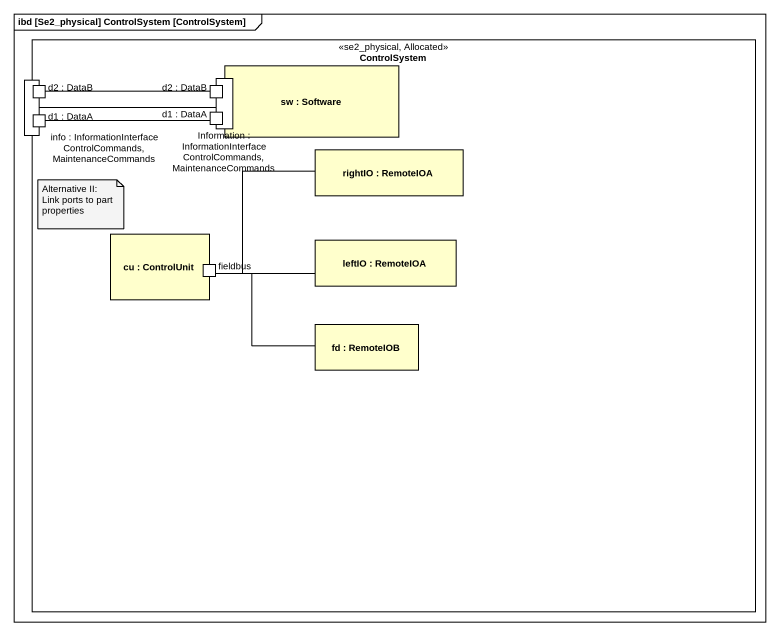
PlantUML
@startuml
mainframe ibd [Se2_physical] ControlSystem [ControlSystem]
rectangle ControlSystem <<se2_physical, Allocated>> {
  port "info : InformationInterface ControlCommands, MaintenanceCommands" as info_InformationInterface
  port "d2 : DataB" as d2_DataB
  port "d2 : DataB" as d2_DataB_2
  rectangle "sw : Software" as sw {
    port "Information : InformationInterface ControlCommands, MaintenanceCommands" as Information
  }
  port "d1 : DataA" as d1_DataA
  port "d1 : DataA" as d1_DataA_2
  rectangle "rightIO : RemoteIOA" as rightIO
  rectangle "cu : ControlUnit" as cu {
    port fieldbus
  }
  rectangle "leftIO : RemoteIOA" as leftIO
  rectangle "fd : RemoteIOB" as fd
}
info_InformationInterface -right- Information
d2_DataB -right- d2_DataB_2
d1_DataA -right- d1_DataA_2
fieldbus -right- rightIO
fieldbus -right- leftIO
fd -left- fieldbus
note as N1
  Alternative II:
  Link ports to part properties
end note
@enduml
